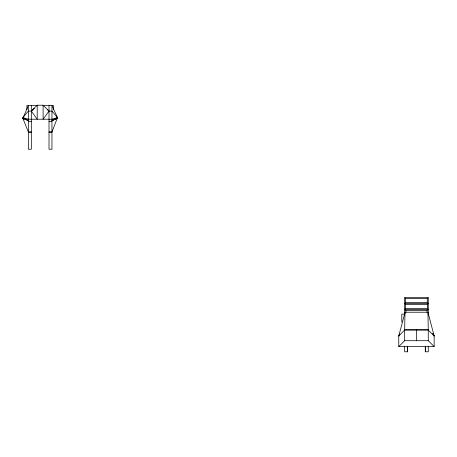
<?xml version="1.0" encoding="UTF-8"?>
<svg xmlns="http://www.w3.org/2000/svg" width="457" height="457" viewBox="0 0 457 457"><rect width="100%" height="100%" fill="white"/><g stroke="black" fill="none" stroke-linecap="round" stroke-linejoin="round"><path stroke-width="0.69" d="M428.255 346.126L428.255 351.787L425.307 351.787L425.324 346.395M398.778 335.986L399.755 334.141L398.778 335.986L404.673 330.091L404.971 312.234L427.958 312.234L428.255 330.091L434.15 335.986L434.15 346.6L398.778 346.6L398.778 335.986L404.971 312.599M31.322 132.044L28.374 132.044L22.85 118.289L28.374 105.584L28.374 149.222L31.322 149.222L31.322 105.584M23.701 119.323L22.85 118.289L28.374 120.562L22.85 117.603L28.374 111.108L31.322 111.108L34.269 108.349M37.217 105.213L31.322 111.108L37.217 119.22L37.217 105.213L43.112 105.213L49.008 111.108L51.955 111.108L57.485 117.603L51.955 132.044L49.008 132.044M404.673 303.568L405.662 302.58L427.266 302.58L428.255 303.568L427.352 304.471L405.576 304.471L404.673 303.568L428.255 303.568M404.673 309.463L405.576 308.561L427.352 308.561L428.255 309.463L427.032 310.452L405.896 310.452L404.673 309.463L428.255 309.463M404.673 314.045L404.673 297.678L405.662 298.661L427.266 298.661L428.255 297.678L428.255 314.764M398.778 346.6L404.673 340.705L428.255 340.705L434.15 346.6M49.008 105.584L49.008 149.222L51.955 149.222L51.955 105.584L57.485 117.603L51.955 120.562L57.485 118.289L51.955 120.717M57.485 117.603L51.955 119.22L28.374 119.22L22.85 117.603M37.217 105.584L26.912 105.584L26.912 109.669M43.112 105.584L53.418 105.584L53.418 109.669M28.374 121.516L31.322 121.516M49.008 121.516L51.955 121.516M28.374 132.113L31.322 132.113M49.008 132.113L51.955 132.113M404.673 297.678L428.255 297.678M404.594 314.125L401.8 314.125L401.8 322.036M404.673 330.091L428.255 330.091M407.667 346.126L407.667 351.787L404.673 351.787L404.673 346.126M22.85 118.289L28.374 120.717M47.534 109.731L49.008 111.108L43.112 119.22L43.112 105.213M432.848 333.524L434.15 335.986L427.958 312.234M432.91 333.501L434.15 335.986M407.638 346.395L407.667 351.787M428.255 340.705L428.255 329.731L404.673 329.731L404.673 340.705M427.266 298.661L427.266 302.58M427.352 304.471L427.352 308.561M427.032 310.452L427.032 312.405M425.307 346.126L425.307 351.787M416.464 329.731L416.464 340.705M405.896 310.452L405.896 312.405M405.662 298.661L405.662 302.58M405.576 304.471L405.576 308.561M404.971 312.234L404.971 313.976"/></g></svg>
